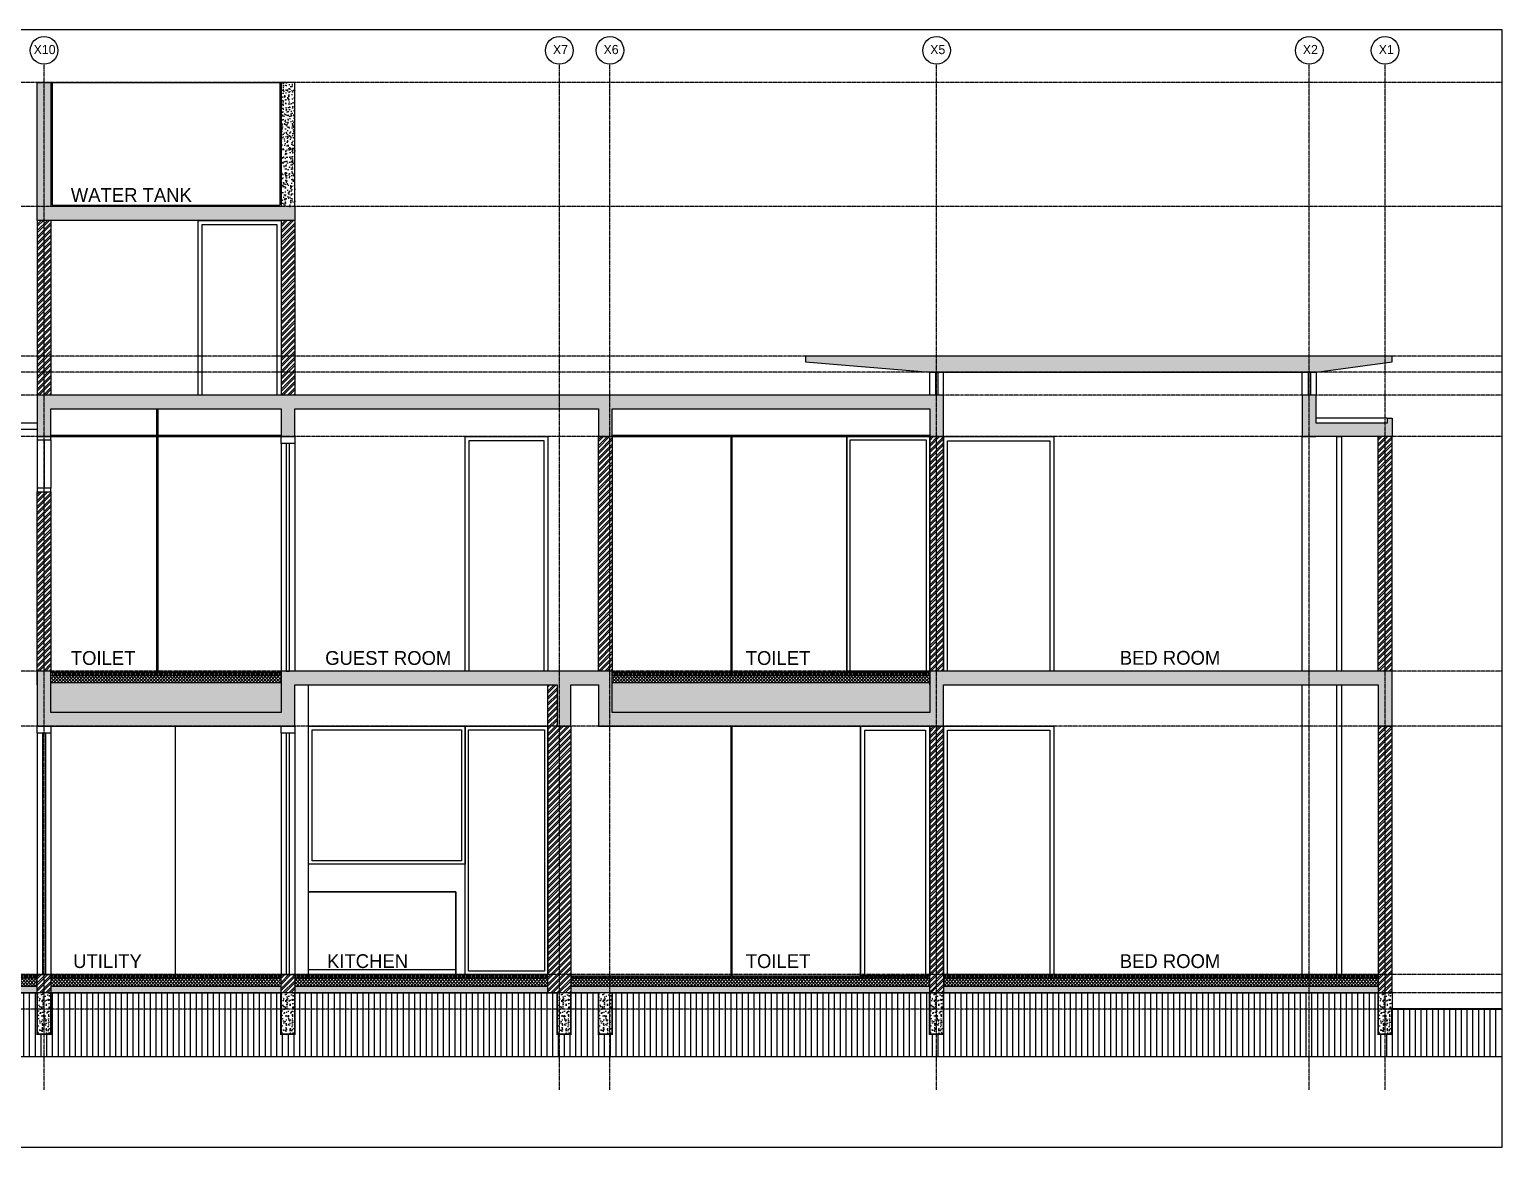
# Model space of a CAD drawing. Header units: inches. Extents: x -8790 to -5834, y -1746 to 1584.
# Drawn here: x -8469 to -7829, y -856 to -369 of the extents above; entities that cross this region are included whole.
import ezdxf

# ---------------------------------------------------------------- set-up
doc = ezdxf.new("R2010")
doc.units = ezdxf.units.IN
doc.header["$MEASUREMENT"] = 0
doc.linetypes.add('CENTERX2', pattern=[4, 2.5, -0.5, 0.5, -0.5])
doc.linetypes.add('HIDDEN2', pattern=[0.1875, 0.125, -0.0625])
for name, color, linetype in [('A-TXT-MISC', 11, 'Continuous'), ('B-MISC', 9, 'Continuous'), ('B-RCC4-FILL', 251, 'Continuous'), ('P-CLINE', 34, 'CENTERX2'), ('P-CLINE-TXT', 3, 'Continuous'), ('P-DIM-EL-SEC', 35, 'Continuous'), ('P-DOORWIN', 5, 'Continuous'), ('P-HATCH', 251, 'Continuous'), ('P-MISC', 252, 'Continuous'), ('P-RCC5-SLAB', 12, 'Continuous'), ('P-SYM-FURN', 33, 'Continuous'), ('P-WALLE-EL2', 3, 'Continuous'), ('P-WALLP-EL1', 142, 'Continuous')]:
    doc.layers.add(name, color=color, linetype=linetype)
doc.layers.add('P-WALLO-EL3', color=7, linetype='Continuous', true_color=0x858585)
doc.styles.get("Standard").update_dxf_attribs({"font": 'GOTHIC.TTF'})
pattern_1 = [(230, (-7131.3966, -173.5566), (-3.586301, 0.3137607), [0.375, -4.125]), (175, (-7131.3966, -173.5566), (0.693757, -3.760961), [0.3, -3.3]), (280.45144, (-7131.6954, -173.5304), (-2.892544, -3.4472), [0.318701, -3.505711]), (226.1842, (-7131.3966, -174.5566), (-5.336207, 0.827596), [0.5625, -6.1875]), (276.63564, (-7131.841, -174.4876), (-4.67331, -4.870593), [0.478052, -5.258569]), (171.18416, (-7131.3966, -174.5566), (-4.67331, -4.870593), [0.45, -4.95]), (201, (-7131.8966, -174.3066), (-2.984535, 2.0130945), [0.375, -4.125]), (146, (-7131.8966, -174.3066), (-1.216577, -3.62575), [0.3, -3.3]), (251.45144, (-7132.1453, -174.1388), (-4.201112, -1.612656), [0.318701, -3.505711]), (217.5, (-7131.3966, -173.5566), (-0.0607993, -1.6644693), [0, -3.26, 0, -3.35, 0, -3.3125]), (187.5, (-7131.3966, -173.5566), (-1.3153477, -1.9720586), [0, -1.91, 0, -3.185, 0, -1.2625]), (147.5, (-7130.2816, -173.5566), (-2.6691122, 0.1127744), [0, -1.25, 0, -3.9, 0, -5.175]), (137.5, (-7129.7816, -173.5566), (-2.915931, -0.500525), [0, -1.625, 0, -2.59, 0, -3.675])]
pattern_2 = [(37.5, (-57.5553, 18.2146), (-0.06299336, 1.92682377), [0, -1.52, 0, -1.7, 0, -1.625]), (7.5, (-57.5553, 18.2146), (1.7697767, 2.8221461), [0, -0.82, 0, -1.37, 0, -0.525]), (327.5, (-58.7853, 18.2146), (3.11414186, 0.00565905), [0, -0.5, 0, -1.8, 0, -2.35]), (317.5, (-58.7853, 18.2146), (3.0061266, 0.8776756), [0, -0.25, 0, -1.18, 0, -1.35])]
pattern_3 = [(270, (-10682.8716, -999.78095), (0.625, -8e-17), [])]
pattern_4 = [(225, (-7131.3966, -392.075), (1.3258252, -1.3258252), []), (225, (-7132.2804, -392.075), (1.3258252, -1.3258252), [])]
pattern_5 = [(225, (-10682.8716, -999.781), (1.3258252, -1.3258252), []), (225, (-10683.7555, -999.781), (1.3258252, -1.3258252), [])]
pattern_6 = [(90, (-7131.3966, -392.075), (-2.5, 0), [])]
pattern_7 = [(225, (-7131.3966, -392.0749), (0.7071068, -0.7071068), []), (315, (-7131.3966, -392.0749), (0.7071068, 0.7071068), [])]
pattern_8 = [(230, (-7131.3966, -392.075), (-3.586301, 0.3137607), [0.375, -4.125]), (175, (-7131.3966, -392.075), (0.693757, -3.760961), [0.3, -3.3]), (280.45144, (-7131.6954, -392.0488), (-2.892544, -3.4472), [0.318701, -3.5057106]), (226.1842, (-7131.3966, -393.075), (-5.336207, 0.827596), [0.5625, -6.1875]), (276.63564, (-7131.841, -393.006), (-4.67331, -4.870593), [0.478052, -5.258569]), (171.18416, (-7131.3966, -393.075), (-4.67331, -4.870593), [0.45, -4.95]), (201, (-7131.8966, -392.825), (-2.984535, 2.0130945), [0.375, -4.125]), (146, (-7131.8966, -392.825), (-1.216577, -3.62575), [0.3, -3.3]), (251.45144, (-7132.1453, -392.6572), (-4.201112, -1.612656), [0.318701, -3.5057106]), (217.5, (-7131.3966, -392.0749), (-0.0607993, -1.6644693), [0, -3.26, 0, -3.35, 0, -3.3125]), (187.5, (-7131.3966, -392.075), (-1.3153477, -1.9720586), [0, -1.91, 0, -3.185, 0, -1.2625]), (147.5, (-7130.2816, -392.075), (-2.6691122, 0.1127744), [0, -1.25, 0, -3.9, 0, -5.175]), (137.5, (-7129.7816, -392.075), (-2.915931, -0.500525), [0, -1.625, 0, -2.59, 0, -3.675])]

msp = doc.modelspace()

# ---------------------------------------------------------------- hatches: boundary and pattern name
at = {"layer": 'B-MISC'}
h = msp.add_hatch(dxfattribs=at)
h.set_pattern_fill('ANSI37', color=256, scale=8, angle=180)
h.set_pattern_definition([(225, (-7413.3966, -392.0749), (0.7071068, -0.7071068), []), (315, (-7413.3966, -392.0749), (0.7071068, 0.7071068), [])])
h.paths.add_polyline_path([(-8359.59, -650.37), (-8459.59, -650.37), (-8459.59, -653.37), (-8459.59, -653.37), (-8359.59, -653.37), (-8359.59, -654.37)])
h = msp.add_hatch(dxfattribs=at)
h.set_pattern_fill('ANSI37', color=256, scale=8, angle=180)
h.set_pattern_definition(pattern_7)
h.paths.add_polyline_path([(-8077.59, -650.37), (-8215.59, -650.37), (-8215.59, -653.37), (-8077.59, -653.37), (-8077.59, -654.37)])
h = msp.add_hatch(dxfattribs=at)
h.set_pattern_fill('ANSI37', color=256, scale=8, angle=180)
h.set_pattern_definition([(225, (-10682.8716, -999.781), (0.70710678, -0.70710678), []), (315, (-10682.8716, -999.781), (0.70710678, 0.70710678), [])])
h.paths.add_polyline_path([(-8071.59, -785.37), (-7882.59, -785.37), (-7882.59, -781.87), (-8071.59, -781.87)])
h.paths.add_polyline_path([(-8233.59, -785.37), (-8077.59, -785.37), (-8077.59, -781.87), (-8233.59, -781.87)])
h.paths.add_polyline_path([(-8699.96, -785.37), (-8635.36, -785.37), (-8635.36, -781.87), (-8699.96, -781.87)])
h.paths.add_polyline_path([(-8459.59, -781.87), (-8459.59, -785.37), (-8459.59, -785.37), (-8459.59, -781.87)])
h.paths.add_polyline_path([(-8519.36, -785.37), (-8519.36, -781.87), (-8635.36, -781.87), (-8635.36, -785.37)])
h.paths.add_polyline_path([(-8359.59, -785.37), (-8359.59, -781.87), (-8459.59, -781.87), (-8459.59, -785.37)])
h.paths.add_polyline_path([(-8353.59, -781.87), (-8353.59, -785.37), (-8243.59, -785.37), (-8243.59, -781.87)])
h = msp.add_hatch(dxfattribs=at)
h.set_pattern_fill('ANSI37', color=256, scale=8, angle=180)
h.set_pattern_definition(pattern_7)
h.paths.add_polyline_path([(-8511.36, -781.87), (-8511.36, -785.37), (-8465.59, -785.37), (-8465.59, -781.87)])
at = {"layer": 'B-RCC4-FILL'}
h = msp.add_hatch(dxfattribs=at)
h.set_pattern_fill('AR-CONC', color=256, scale=0.5, angle=180)
h.set_pattern_definition(pattern_1)
h.paths.add_polyline_path([(-8353.59, -446.37), (-8459.59, -446.37), (-8459.59, -392.37), (-8465.59, -392.37), (-8465.59, -452.37), (-8353.59, -452.37)])
h = msp.add_hatch(dxfattribs=at)
h.set_pattern_fill('AR-CONC', color=256, scale=0.5, angle=180)
h.set_pattern_definition(pattern_1)
h.paths.add_polyline_path([(-8353.59, -392.37), (-8359.59, -392.37), (-8359.59, -446.37), (-8353.59, -446.37)])
h = msp.add_hatch(dxfattribs=at)
h.set_pattern_fill('AR-CONC', color=256, scale=0.5, angle=180)
h.set_pattern_definition([(230, (-7131.447, -387.075), (-3.586301, 0.313761), [0.375, -4.125]), (175, (-7131.447, -387.075), (0.693757, -3.76096), [0.3, -3.3]), (280.45144, (-7131.746, -387.0488), (-2.892544, -3.4472), [0.318701, -3.50571]), (226.1842, (-7131.447, -388.075), (-5.336207, 0.827596), [0.5625, -6.1875]), (276.63564, (-7131.8917, -388.006), (-4.67331, -4.870593), [0.478052, -5.25857]), (171.18416, (-7131.447, -388.075), (-4.67331, -4.870593), [0.45, -4.95]), (201, (-7131.947, -387.825), (-2.984535, 2.0130945), [0.375, -4.125]), (146, (-7131.947, -387.825), (-1.216577, -3.62575), [0.3, -3.3]), (251.45144, (-7132.1957, -387.6572), (-4.201112, -1.612656), [0.318701, -3.50571]), (217.5, (-7131.447, -387.0749), (-0.0607993, -1.6644693), [0, -3.26, 0, -3.35, 0, -3.3125]), (187.5, (-7131.447, -387.075), (-1.3153477, -1.9720586), [0, -1.91, 0, -3.185, 0, -1.2625]), (147.5, (-7130.332, -387.075), (-2.6691122, 0.1127744), [0, -1.25, 0, -3.9, 0, -5.175]), (137.5, (-7129.832, -387.075), (-2.915931, -0.500525), [0, -1.625, 0, -2.59, 0, -3.675])])
h.paths.add_polyline_path([(-7876.59, -538.37), (-7878.59, -538.37), (-7878.59, -540.37), (-7909.59, -540.37), (-7909.59, -546.37), (-7876.59, -546.37)])
h.paths.add_polyline_path([(-7909.59, -528.37), (-7915.59, -528.37), (-7915.59, -546.37), (-7909.59, -546.37)])
h.paths.add_polyline_path([(-7876.59, -513.87), (-7876.59, -511.37), (-7882.64, -511.37), (-8131.59, -511.37), (-8131.59, -513.87), (-8077.59, -518.37), (-7909.59, -518.37)])
h = msp.add_hatch(dxfattribs=at)
h.set_pattern_fill('AR-CONC', color=256, scale=0.5, angle=180)
h.set_pattern_definition(pattern_8)
h.paths.add_polyline_path([(-8459.59, -534.37), (-8359.59, -534.37), (-8359.59, -546.37), (-8353.59, -546.37), (-8353.59, -534.37), (-8221.59, -534.37), (-8221.59, -546.37), (-8215.59, -546.37), (-8215.59, -534.37), (-8077.64, -534.37), (-8077.64, -546.37), (-8071.64, -546.37), (-8071.64, -528.37), (-8465.59, -528.37), (-8465.59, -546.37), (-8459.59, -546.37)])
h = msp.add_hatch(dxfattribs=at)
h.set_pattern_fill('AR-CONC', color=256, scale=0.5, angle=180)
h.set_pattern_definition(pattern_8)
h.paths.add_polyline_path([(-8353.59, -654.37), (-8239.59, -654.37), (-8239.59, -672.37), (-8233.59, -672.37), (-8233.59, -654.37), (-8221.59, -654.37), (-8221.59, -672.37), (-8071.59, -672.37), (-8071.59, -654.37), (-7882.59, -654.37), (-7882.59, -672.37), (-7876.59, -672.37), (-7876.59, -648.37), (-8077.59, -648.37), (-8077.59, -666.37), (-8215.59, -666.37), (-8215.59, -648.37), (-8359.59, -648.37), (-8359.59, -666.37), (-8459.59, -666.37), (-8459.59, -648.37), (-8465.59, -648.37), (-8465.59, -672.37), (-8353.59, -672.37)])
h = msp.add_hatch(dxfattribs=at)
h.set_pattern_fill('AR-CONC', color=256, scale=0.5, angle=180)
h.set_pattern_definition(pattern_8)
h.paths.add_polyline_path([(-8519.36, -788.37), (-8519.36, -785.37), (-8699.96, -785.37), (-8699.96, -788.37)])
h.paths.add_polyline_path([(-8465.59, -788.37), (-8465.59, -785.37), (-8511.36, -785.37), (-8511.36, -788.37)])
h.paths.add_polyline_path([(-8359.59, -788.37), (-8359.59, -785.37), (-8459.59, -785.37), (-8459.59, -788.37)])
h.paths.add_polyline_path([(-8243.59, -788.37), (-8243.59, -785.37), (-8353.59, -785.37), (-8353.59, -788.37)])
h.paths.add_polyline_path([(-8077.59, -788.37), (-8077.59, -785.37), (-8233.59, -785.37), (-8233.59, -788.37)])
h.paths.add_polyline_path([(-8071.59, -785.37), (-8071.59, -788.37), (-7882.59, -788.37), (-7882.59, -785.37)])
h = msp.add_hatch(dxfattribs=at)
h.set_pattern_fill('AR-CONC', color=256, scale=0.5, angle=180)
h.set_pattern_definition([(230, (-6890.034, -392.075), (-3.586301, 0.3137607), [0.375, -4.125]), (175, (-6890.034, -392.075), (0.693757, -3.760961), [0.3, -3.3]), (280.45144, (-6890.333, -392.0488), (-2.892544, -3.4472), [0.318701, -3.5057106]), (226.1842, (-6890.034, -393.075), (-5.336207, 0.827596), [0.5625, -6.1875]), (276.63564, (-6890.479, -393.006), (-4.67331, -4.870593), [0.478052, -5.258569]), (171.18416, (-6890.034, -393.075), (-4.67331, -4.870593), [0.45, -4.95]), (201, (-6890.534, -392.825), (-2.984535, 2.0130945), [0.375, -4.125]), (146, (-6890.534, -392.825), (-1.216577, -3.62575), [0.3, -3.3]), (251.45144, (-6890.7828, -392.6572), (-4.201112, -1.612656), [0.318701, -3.5057106]), (217.5, (-6890.0341, -392.0749), (-0.0607993, -1.6644693), [0, -3.26, 0, -3.35, 0, -3.3125]), (187.5, (-6890.034, -392.075), (-1.3153477, -1.9720586), [0, -1.91, 0, -3.185, 0, -1.2625]), (147.5, (-6888.919, -392.075), (-2.6691122, 0.1127744), [0, -1.25, 0, -3.9, 0, -5.175]), (137.5, (-6888.419, -392.075), (-2.915931, -0.500525), [0, -1.625, 0, -2.59, 0, -3.675])])
h.paths.add_polyline_path([(-8459.59, -806.37), (-8459.59, -788.37), (-8465.59, -788.37), (-8465.59, -806.37)])
h = msp.add_hatch(dxfattribs=at)
h.set_pattern_fill('AR-CONC', color=256, scale=0.5, angle=180)
h.set_pattern_definition([(230, (-6784.034, -392.075), (-3.586301, 0.3137607), [0.375, -4.125]), (175, (-6784.034, -392.075), (0.693757, -3.760961), [0.3, -3.3]), (280.45144, (-6784.333, -392.0488), (-2.892544, -3.4472), [0.318701, -3.5057106]), (226.1842, (-6784.034, -393.075), (-5.336207, 0.827596), [0.5625, -6.1875]), (276.63564, (-6784.479, -393.006), (-4.67331, -4.870593), [0.478052, -5.258569]), (171.18416, (-6784.034, -393.075), (-4.67331, -4.870593), [0.45, -4.95]), (201, (-6784.534, -392.825), (-2.984535, 2.0130945), [0.375, -4.125]), (146, (-6784.534, -392.825), (-1.216577, -3.62575), [0.3, -3.3]), (251.45144, (-6784.7828, -392.6572), (-4.201112, -1.612656), [0.318701, -3.5057106]), (217.5, (-6784.0341, -392.0749), (-0.0607993, -1.6644693), [0, -3.26, 0, -3.35, 0, -3.3125]), (187.5, (-6784.034, -392.075), (-1.3153477, -1.9720586), [0, -1.91, 0, -3.185, 0, -1.2625]), (147.5, (-6782.919, -392.075), (-2.6691122, 0.1127744), [0, -1.25, 0, -3.9, 0, -5.175]), (137.5, (-6782.419, -392.075), (-2.915931, -0.500525), [0, -1.625, 0, -2.59, 0, -3.675])])
h.paths.add_polyline_path([(-8353.59, -806.37), (-8353.59, -788.37), (-8359.59, -788.37), (-8359.59, -806.37)])
h = msp.add_hatch(dxfattribs=at)
h.set_pattern_fill('AR-CONC', color=256, scale=0.5, angle=180)
h.set_pattern_definition([(230, (-6664.0337, -392.075), (-3.586301, 0.3137607), [0.375, -4.125]), (175, (-6664.0337, -392.075), (0.693757, -3.760961), [0.3, -3.3]), (280.45144, (-6664.3326, -392.0488), (-2.892544, -3.4472), [0.318701, -3.5057106]), (226.1842, (-6664.0337, -393.075), (-5.336207, 0.827596), [0.5625, -6.1875]), (276.63564, (-6664.4784, -393.006), (-4.67331, -4.870593), [0.478052, -5.258569]), (171.18416, (-6664.034, -393.075), (-4.67331, -4.870593), [0.45, -4.95]), (201, (-6664.5337, -392.825), (-2.984535, 2.0130945), [0.375, -4.125]), (146, (-6664.5337, -392.825), (-1.216577, -3.62575), [0.3, -3.3]), (251.45144, (-6664.7825, -392.6572), (-4.201112, -1.612656), [0.318701, -3.5057106]), (217.5, (-6664.0337, -392.0749), (-0.0607993, -1.6644693), [0, -3.26, 0, -3.35, 0, -3.3125]), (187.5, (-6664.0337, -392.075), (-1.3153477, -1.9720586), [0, -1.91, 0, -3.185, 0, -1.2625]), (147.5, (-6662.9187, -392.075), (-2.6691122, 0.1127744), [0, -1.25, 0, -3.9, 0, -5.175]), (137.5, (-6662.4187, -392.075), (-2.915931, -0.500525), [0, -1.625, 0, -2.59, 0, -3.675])])
h.paths.add_polyline_path([(-8233.59, -806.37), (-8233.59, -788.37), (-8239.59, -788.37), (-8239.59, -806.37)])
h = msp.add_hatch(dxfattribs=at)
h.set_pattern_fill('AR-CONC', color=256, scale=0.5, angle=180)
h.set_pattern_definition([(230, (-6646.0475, -392.075), (-3.586301, 0.3137607), [0.375, -4.125]), (175, (-6646.0475, -392.075), (0.693757, -3.760961), [0.3, -3.3]), (280.45144, (-6646.3464, -392.0488), (-2.892544, -3.4472), [0.318701, -3.5057106]), (226.1842, (-6646.0475, -393.075), (-5.336207, 0.827596), [0.5625, -6.1875]), (276.63564, (-6646.492, -393.006), (-4.67331, -4.870593), [0.478052, -5.258569]), (171.18416, (-6646.0475, -393.075), (-4.67331, -4.870593), [0.45, -4.95]), (201, (-6646.5475, -392.825), (-2.984535, 2.0130945), [0.375, -4.125]), (146, (-6646.5475, -392.825), (-1.216577, -3.62575), [0.3, -3.3]), (251.45144, (-6646.7962, -392.6572), (-4.201112, -1.612656), [0.318701, -3.5057106]), (217.5, (-6646.0475, -392.0749), (-0.0607993, -1.6644693), [0, -3.26, 0, -3.35, 0, -3.3125]), (187.5, (-6646.0475, -392.075), (-1.3153477, -1.9720586), [0, -1.91, 0, -3.185, 0, -1.2625]), (147.5, (-6644.9325, -392.075), (-2.6691122, 0.1127744), [0, -1.25, 0, -3.9, 0, -5.175]), (137.5, (-6644.4325, -392.075), (-2.915931, -0.500525), [0, -1.625, 0, -2.59, 0, -3.675])])
h.paths.add_polyline_path([(-8215.61, -806.37), (-8215.61, -788.37), (-8221.61, -788.37), (-8221.61, -806.37)])
h = msp.add_hatch(dxfattribs=at)
h.set_pattern_fill('AR-CONC', color=256, scale=0.5, angle=180)
h.set_pattern_definition([(230, (-6502.0337, -392.075), (-3.586301, 0.3137607), [0.375, -4.125]), (175, (-6502.0337, -392.075), (0.693757, -3.760961), [0.3, -3.3]), (280.45144, (-6502.3326, -392.0488), (-2.892544, -3.4472), [0.318701, -3.5057106]), (226.1842, (-6502.0337, -393.075), (-5.336207, 0.827596), [0.5625, -6.1875]), (276.63564, (-6502.4784, -393.006), (-4.67331, -4.870593), [0.478052, -5.258569]), (171.18416, (-6502.034, -393.075), (-4.67331, -4.870593), [0.45, -4.95]), (201, (-6502.5337, -392.825), (-2.984535, 2.0130945), [0.375, -4.125]), (146, (-6502.5337, -392.825), (-1.216577, -3.62575), [0.3, -3.3]), (251.45144, (-6502.7825, -392.6572), (-4.201112, -1.612656), [0.318701, -3.5057106]), (217.5, (-6502.0337, -392.0749), (-0.0607993, -1.6644693), [0, -3.26, 0, -3.35, 0, -3.3125]), (187.5, (-6502.0337, -392.075), (-1.3153477, -1.9720586), [0, -1.91, 0, -3.185, 0, -1.2625]), (147.5, (-6500.9187, -392.075), (-2.6691122, 0.1127744), [0, -1.25, 0, -3.9, 0, -5.175]), (137.5, (-6500.4187, -392.075), (-2.915931, -0.500525), [0, -1.625, 0, -2.59, 0, -3.675])])
h.paths.add_polyline_path([(-8071.59, -806.37), (-8071.59, -788.37), (-8077.59, -788.37), (-8077.59, -806.37)])
h = msp.add_hatch(dxfattribs=at)
h.set_pattern_fill('AR-CONC', color=256, scale=0.5, angle=180)
h.set_pattern_definition([(230, (-6307.0337, -392.075), (-3.586301, 0.3137607), [0.375, -4.125]), (175, (-6307.0337, -392.075), (0.693757, -3.760961), [0.3, -3.3]), (280.45144, (-6307.3326, -392.0488), (-2.892544, -3.4472), [0.318701, -3.5057106]), (226.1842, (-6307.0337, -393.075), (-5.336207, 0.827596), [0.5625, -6.1875]), (276.63564, (-6307.4784, -393.006), (-4.67331, -4.870593), [0.478052, -5.258569]), (171.18416, (-6307.034, -393.075), (-4.67331, -4.870593), [0.45, -4.95]), (201, (-6307.5337, -392.825), (-2.984535, 2.0130945), [0.375, -4.125]), (146, (-6307.5337, -392.825), (-1.216577, -3.62575), [0.3, -3.3]), (251.45144, (-6307.7825, -392.6572), (-4.201112, -1.612656), [0.318701, -3.5057106]), (217.5, (-6307.0337, -392.0749), (-0.0607993, -1.6644693), [0, -3.26, 0, -3.35, 0, -3.3125]), (187.5, (-6307.0337, -392.075), (-1.3153477, -1.9720586), [0, -1.91, 0, -3.185, 0, -1.2625]), (147.5, (-6305.9187, -392.075), (-2.6691122, 0.1127744), [0, -1.25, 0, -3.9, 0, -5.175]), (137.5, (-6305.4187, -392.075), (-2.915931, -0.500525), [0, -1.625, 0, -2.59, 0, -3.675])])
h.paths.add_polyline_path([(-7876.59, -806.37), (-7876.59, -788.37), (-7882.59, -788.37), (-7882.59, -806.37)])
at = {"layer": 'P-HATCH'}
h = msp.add_hatch(dxfattribs=at)
h.set_pattern_fill('ANSI32', color=256, scale=5, angle=180)
h.set_pattern_definition([(225, (-7131.3966, -173.5566), (1.3258252, -1.3258252), []), (225, (-7132.2804, -173.5566), (1.3258252, -1.3258252), [])])
h.paths.add_polyline_path([(-8459.59, -452.37), (-8465.59, -452.37), (-8465.59, -512.37), (-8459.59, -512.37)])
h.paths.add_polyline_path([(-8459.59, -520.37), (-8465.59, -520.37), (-8465.59, -528.37), (-8459.59, -528.37)])
h.paths.add_polyline_path([(-8459.59, -512.37), (-8465.59, -512.37), (-8465.59, -520.37), (-8459.59, -520.37)])
h.paths.add_polyline_path([(-8353.59, -520.37), (-8359.59, -520.37), (-8359.59, -528.37), (-8353.59, -528.37)])
h.paths.add_polyline_path([(-8353.59, -512.37), (-8359.59, -512.37), (-8359.59, -520.37), (-8353.59, -520.37)])
h.paths.add_polyline_path([(-8353.59, -452.37), (-8359.59, -452.37), (-8359.59, -512.37), (-8353.59, -512.37)])
h = msp.add_hatch(dxfattribs=at)
h.set_pattern_fill('ANSI32', color=256, scale=5, angle=180)
h.set_pattern_definition([(225, (-10826.8374, -862.781), (1.3258252, -1.3258252), []), (225, (-10827.7213, -862.781), (1.3258252, -1.3258252), [])])
h.paths.add_polyline_path([(-8221.59, -648.37), (-8215.59, -648.37), (-8215.59, -546.37), (-8221.59, -546.37)])
h = msp.add_hatch(dxfattribs=at)
h.set_pattern_fill('ANSI32', color=256, scale=5, angle=180)
h.set_pattern_definition([(225, (-20200.7807, 2114.3598), (1.32582521, -1.32582521), []), (225, (-20201.6646, 2114.3598), (1.32582521, -1.32582521), [])])
h.paths.add_polyline_path([(-8077.59, -546.37), (-8071.59, -546.37), (-8071.59, -648.37), (-8077.59, -648.37)])
h = msp.add_hatch(dxfattribs=at)
h.set_pattern_fill('ANSI32', color=256, scale=5, angle=180)
h.set_pattern_definition([(225, (-20005.7807, 2114.4562), (1.32582521, -1.32582521), []), (225, (-20006.6646, 2114.4562), (1.32582521, -1.32582521), [])])
h.paths.add_polyline_path([(-7882.59, -546.37), (-7876.59, -546.37), (-7876.59, -648.37), (-7882.59, -648.37)])
h = msp.add_hatch(dxfattribs=at)
h.set_pattern_fill('ANSI32', color=256, scale=5, angle=180)
h.set_pattern_definition([(225, (-11070.8716, -862.781), (1.3258252, -1.3258252), []), (225, (-11071.7554, -862.781), (1.3258252, -1.3258252), [])])
h.paths.add_polyline_path([(-8465.59, -648.37), (-8459.59, -648.37), (-8459.59, -570.37), (-8465.59, -570.37)])
at = {"layer": 'P-HATCH', "true_color": 0xb3b3b3}
h = msp.add_hatch(dxfattribs=at)
h.set_pattern_fill('ANSI31', color=253, scale=5, angle=225)
h.set_pattern_definition([(270, (-7131.39655, -392.07493), (0.625, -6e-17), [])])
h.paths.add_polyline_path([(-8077.59, -648.87), (-8215.61, -648.87), (-8215.61, -650.37), (-8077.59, -650.37)])
at = {"layer": 'P-HATCH'}
h = msp.add_hatch(dxfattribs=at)
h.set_pattern_fill('AR-SAND', color=256)
h.set_pattern_definition(pattern_2)
h.paths.add_polyline_path([(-8459.59, -653.37), (-8459.59, -666.37), (-8359.59, -666.37), (-8359.59, -653.37)])
h = msp.add_hatch(dxfattribs=at)
h.set_pattern_fill('ANSI32', color=256, scale=5, angle=180)
h.set_pattern_definition(pattern_5)
h.paths.add_polyline_path([(-8233.59, -788.37), (-8243.59, -788.37), (-8243.59, -654.37), (-8239.59, -654.37), (-8239.59, -672.37), (-8233.59, -672.37)])
h = msp.add_hatch(dxfattribs=at)
h.set_pattern_fill('AR-SAND', color=256)
h.set_pattern_definition(pattern_2)
h.paths.add_polyline_path([(-8077.59, -666.37), (-8077.59, -653.37), (-8215.59, -653.37), (-8215.59, -666.37)])
h = msp.add_hatch(dxfattribs=at)
h.set_pattern_fill('ANSI32', color=256, scale=5, angle=180)
h.set_pattern_definition(pattern_5)
h.paths.add_polyline_path([(-8077.59, -788.37), (-8071.59, -788.37), (-8071.59, -672.37), (-8077.59, -672.37)])
h = msp.add_hatch(dxfattribs=at)
h.set_pattern_fill('ANSI32', color=256, scale=5, angle=180)
h.set_pattern_definition(pattern_4)
h.paths.add_polyline_path([(-7882.59, -788.37), (-7876.59, -788.37), (-7876.59, -672.37), (-7882.59, -672.37)])
at = {"layer": 'P-HATCH', "true_color": 0xb3b3b3}
h = msp.add_hatch(dxfattribs=at)
h.set_pattern_fill('ANSI31', color=253, scale=5, angle=225)
h.set_pattern_definition(pattern_3)
h.paths.add_polyline_path([(-8511.36, -780.37), (-8511.36, -781.87), (-8465.59, -781.87), (-8465.59, -780.37)])
at = {"layer": 'P-HATCH'}
h = msp.add_hatch(dxfattribs=at)
h.set_pattern_fill('ANSI32', color=256, scale=5, angle=180)
h.set_pattern_definition(pattern_4)
h.paths.add_polyline_path([(-8465.59, -780.37), (-8459.59, -780.37), (-8459.59, -788.37), (-8465.59, -788.37)])
at = {"layer": 'P-HATCH', "true_color": 0xb3b3b3}
h = msp.add_hatch(dxfattribs=at)
h.set_pattern_fill('ANSI31', color=253, scale=5, angle=225)
h.set_pattern_definition([(270, (-10848.8716, -999.78095), (0.625, -8e-17), [])])
h.paths.add_polyline_path([(-8359.59, -781.87), (-8359.59, -780.37), (-8459.59, -780.37), (-8459.59, -781.87)])
h.paths.add_polyline_path([(-8353.59, -780.37), (-8353.59, -781.87), (-8243.59, -781.87), (-8243.59, -780.37)])
at = {"layer": 'P-HATCH'}
h = msp.add_hatch(dxfattribs=at)
h.set_pattern_fill('ANSI32', color=256, scale=5, angle=180)
h.set_pattern_definition([(225, (-6972.6304, -392.075), (1.3258252, -1.3258252), []), (225, (-6973.5143, -392.075), (1.3258252, -1.3258252), [])])
h.paths.add_polyline_path([(-8353.59, -788.37), (-8353.59, -780.37), (-8359.59, -780.37), (-8359.59, -788.37)])
at = {"layer": 'P-HATCH', "true_color": 0xb3b3b3}
h = msp.add_hatch(dxfattribs=at)
h.set_pattern_fill('ANSI31', color=253, scale=5, angle=225)
h.set_pattern_definition([(270, (-10682.8716, -1000.28095), (0.625, -8e-17), [])])
h.paths.add_polyline_path([(-8233.59, -781.87), (-8077.59, -781.87), (-8077.59, -780.87), (-8233.59, -780.87)])
h = msp.add_hatch(dxfattribs=at)
h.set_pattern_fill('ANSI31', color=253, scale=5, angle=225)
h.set_pattern_definition(pattern_3)
h.paths.add_polyline_path([(-8071.59, -781.87), (-7882.59, -781.87), (-7882.59, -780.37), (-8071.59, -780.37)])
at = {"layer": 'P-MISC', "true_color": 0xb3b3b3}
h = msp.add_hatch(dxfattribs=at)
h.set_pattern_fill('ANSI31', color=253, scale=20, angle=45)
h.set_pattern_definition(pattern_6)
h.paths.add_polyline_path([(-8699.96, -788.41), (-8699.96, -795.37), (-8519.36, -795.37), (-8519.36, -788.4)])
h.paths.add_polyline_path([(-8511.36, -788.4), (-8511.36, -795.37), (-8465.59, -795.37), (-8465.59, -788.37)])
h.paths.add_polyline_path([(-8459.59, -788.37), (-8459.59, -795.37), (-8359.59, -795.37), (-8359.59, -788.4)])
h.paths.add_polyline_path([(-8353.59, -788.4), (-8353.59, -795.37), (-8239.59, -795.37), (-8239.59, -788.39)])
h.paths.add_polyline_path([(-8233.59, -795.37), (-8221.61, -795.37), (-8221.61, -788.39), (-8233.59, -788.39)])
h.paths.add_polyline_path([(-8215.61, -788.39), (-8215.61, -795.37), (-8077.59, -795.37), (-8077.59, -788.38)])
h.paths.add_polyline_path([(-8071.59, -788.38), (-8071.59, -795.37), (-7882.59, -795.37), (-7882.59, -788.37)])
h = msp.add_hatch(dxfattribs=at)
h.set_pattern_fill('ANSI31', color=253, scale=20, angle=45)
h.set_pattern_definition(pattern_6)
h.paths.add_polyline_path([(-8719.41, -816.04), (-7828.91, -816.04), (-7828.91, -795.37), (-7876.59, -795.37), (-7876.59, -806.37), (-7882.59, -806.37), (-7882.59, -795.37), (-8071.59, -795.37), (-8071.59, -806.37), (-8077.59, -806.37), (-8077.59, -795.37), (-8215.61, -795.37), (-8215.61, -806.37), (-8221.61, -806.37), (-8221.61, -795.37), (-8233.59, -795.37), (-8233.59, -806.37), (-8239.59, -806.37), (-8239.59, -795.37), (-8353.59, -795.37), (-8353.59, -806.37), (-8359.59, -806.37), (-8359.59, -795.37), (-8459.59, -795.37), (-8459.59, -806.37), (-8465.59, -806.37), (-8465.59, -795.37), (-8511.36, -795.37), (-8511.36, -806.37), (-8519.36, -806.37), (-8519.36, -795.37), (-8699.96, -795.37), (-8699.96, -806.37), (-8707.96, -806.37), (-8707.96, -795.4), (-8719.39, -795.4)])

# ---------------------------------------------------------------- linework, layer by layer
at = {"layer": 'A-TXT-MISC'}
msp.add_lwpolyline([(-8789.69, -369.3), (-7828.91, -369.3), (-7828.91, -855.63), (-8789.69, -855.63)], close=True, dxfattribs=at)
at = {"layer": 'B-MISC', "color": 84, "true_color": 0x269900, "const_width": 0.75}
msp.add_lwpolyline([(-7828.91, -795.37), (-7876.59, -795.37), (-7876.59, -806.37), (-7882.59, -806.37), (-7882.59, -788.37), (-8071.59, -788.37), (-8071.59, -806.37), (-8077.59, -806.37), (-8077.59, -788.37), (-8215.61, -788.39), (-8215.61, -806.37), (-8221.61, -806.37), (-8221.61, -788.37), (-8233.59, -788.37), (-8233.59, -806.37), (-8239.59, -806.37), (-8239.59, -788.39), (-8353.59, -788.37), (-8353.59, -806.37), (-8359.59, -806.37), (-8359.59, -788.37), (-8459.59, -788.37), (-8459.59, -806.37), (-8465.59, -806.37), (-8465.59, -788.37), (-8511.36, -788.4)], dxfattribs=at)
at = {"layer": 'P-CLINE', "ltscale": 0.1}
for p, q in [((-8462.59, -830.58), (-8462.59, -384.4)), ((-8238.59, -830.58), (-8238.59, -384.4)), ((-8216.59, -830.58), (-8216.59, -384.4)), ((-8074.59, -830.58), (-8074.59, -384.4)), ((-7912.59, -830.58), (-7912.59, -384.4)), ((-7879.59, -830.58), (-7879.59, -384.4))]:
    msp.add_line(p, q, dxfattribs=at)
at = {"layer": 'P-CLINE-TXT'}
for centre in [(-8462.59, -378.4), (-8238.59, -378.4), (-8216.59, -378.4), (-8074.59, -378.4), (-7912.59, -378.4), (-7879.59, -378.4)]:
    msp.add_circle(centre, 6, dxfattribs=at)
at = {"layer": 'P-DIM-EL-SEC', "color": 3}
for p, q in [((-8359.59, -549.37), (-8359.59, -648.37)), ((-8353.59, -549.37), (-8353.59, -648.37)), ((-8465.59, -675.37), (-8465.59, -780.37)), ((-8459.59, -675.37), (-8459.59, -780.37)), ((-8359.59, -675.37), (-8359.59, -780.37)), ((-8353.59, -675.37), (-8353.59, -780.37))]:
    msp.add_line(p, q, dxfattribs=at)
at = {"layer": 'P-DOORWIN'}
for p, q in [((-8075.09, -518.37), (-8075.09, -528.37)), ((-8074.09, -518.37), (-8074.09, -528.37)), ((-7913.09, -518.37), (-7913.09, -528.37)), ((-7912.09, -518.37), (-7912.09, -528.37)), ((-8465.59, -547.87), (-8465.59, -569.6)), ((-8462.59, -547.87), (-8462.59, -568.85)), ((-8459.59, -547.87), (-8459.59, -568.85)), ((-8359.59, -672.37), (-8353.59, -672.37)), ((-8359.59, -675.37), (-8359.59, -672.37)), ((-8353.59, -672.37), (-8353.59, -675.37)), ((-8353.59, -675.37), (-8359.59, -675.37)), ((-8355.84, -675.37), (-8357.34, -675.37)), ((-8357.34, -675.37), (-8357.34, -780.37)), ((-8355.84, -780.37), (-8355.84, -675.37)), ((-8357.34, -780.37), (-8355.84, -780.37))]:
    msp.add_line(p, q, dxfattribs=at)
for points in [[(-8395.59, -452.37), (-8359.59, -452.37), (-8359.59, -528.37), (-8395.59, -528.37)], [(-8393.84, -454.12), (-8361.34, -454.12), (-8361.34, -528.37), (-8393.84, -528.37)], [(-8413.09, -648.87), (-8413.59, -648.87), (-8413.59, -534.37), (-8413.09, -534.37)], [(-8511.36, -540.37), (-8465.59, -540.37), (-8465.59, -543.37), (-8511.36, -543.37)], [(-8465.59, -547.87), (-8459.59, -547.87), (-8459.59, -546.37), (-8465.59, -546.37)], [(-8359.59, -546.37), (-8353.59, -546.37), (-8353.59, -549.37), (-8359.59, -549.37)], [(-8355.84, -549.37), (-8357.34, -549.37), (-8357.34, -648.37), (-8355.84, -648.37)], [(-8279.59, -546.37), (-8243.59, -546.37), (-8243.59, -648.37), (-8279.59, -648.37)], [(-8277.84, -548.12), (-8245.34, -548.12), (-8245.34, -648.37), (-8277.84, -648.37)], [(-8163.59, -648.87), (-8163.84, -648.87), (-8163.84, -546.37), (-8163.59, -546.37)], [(-8113.59, -546.37), (-8077.59, -546.37), (-8077.59, -648.37), (-8113.59, -648.37)], [(-8071.59, -546.37), (-8023.59, -546.37), (-8023.59, -648.37), (-8071.59, -648.37)], [(-8069.84, -548.2), (-8025.34, -548.2), (-8025.34, -648.37), (-8069.84, -648.37)], [(-8465.59, -570.35), (-8459.59, -570.35), (-8459.59, -568.85), (-8465.59, -568.85)], [(-8465.59, -672.37), (-8459.59, -672.37), (-8459.59, -675.37), (-8465.59, -675.37)], [(-8347.59, -672.37), (-8279.59, -672.37), (-8279.59, -732.37), (-8347.59, -732.37)], [(-8279.59, -672.37), (-8243.59, -672.37), (-8243.59, -780.37), (-8279.59, -780.37)], [(-8163.59, -780.87), (-8163.84, -780.87), (-8163.84, -672.37), (-8163.59, -672.37)], [(-8107.59, -672.37), (-8077.59, -672.37), (-8077.59, -780.87), (-8107.59, -780.87)], [(-8071.59, -672.37), (-8023.59, -672.37), (-8023.59, -780.37), (-8071.59, -780.37)], [(-8461.84, -675.37), (-8463.34, -675.37), (-8463.34, -780.37), (-8461.84, -780.37)], [(-8346.09, -673.87), (-8281.09, -673.87), (-8281.09, -730.87), (-8346.09, -730.87)], [(-8278.09, -673.87), (-8245.09, -673.87), (-8245.09, -778.87), (-8278.09, -778.87)], [(-8105.84, -674.12), (-8079.34, -674.12), (-8079.34, -780.87), (-8105.84, -780.87)], [(-8069.84, -674.12), (-8025.34, -674.12), (-8025.34, -780.37), (-8069.84, -780.37)]]:
    msp.add_lwpolyline(points, close=True, dxfattribs=at)
msp.add_lwpolyline([(-8112.09, -648.37), (-8112.09, -547.87), (-8079.09, -547.87), (-8079.09, -648.37)], dxfattribs=at)
at = {"layer": 'P-HATCH', "color": 253, "linetype": 'Continuous', "true_color": 0xb3b3b3}
for p, q in [((-8459.02, -648.87), (-8459.02, -650.37)), ((-8458.4, -648.87), (-8458.4, -650.37)), ((-8457.77, -648.87), (-8457.77, -650.37)), ((-8457.15, -648.87), (-8457.15, -650.37)), ((-8456.52, -648.87), (-8456.52, -650.37)), ((-8455.9, -648.87), (-8455.9, -650.37)), ((-8455.27, -648.87), (-8455.27, -650.37)), ((-8454.65, -648.87), (-8454.65, -650.37)), ((-8454.02, -648.87), (-8454.02, -650.37)), ((-8453.4, -648.87), (-8453.4, -650.37)), ((-8452.77, -648.87), (-8452.77, -650.37)), ((-8452.15, -648.87), (-8452.15, -650.37)), ((-8451.52, -648.87), (-8451.52, -650.37)), ((-8450.9, -648.87), (-8450.9, -650.37)), ((-8450.27, -648.87), (-8450.27, -650.37)), ((-8449.65, -648.87), (-8449.65, -650.37)), ((-8449.02, -648.87), (-8449.02, -650.37)), ((-8448.4, -648.87), (-8448.4, -650.37)), ((-8447.77, -648.87), (-8447.77, -650.37)), ((-8447.15, -648.87), (-8447.15, -650.37)), ((-8446.52, -648.87), (-8446.52, -650.37)), ((-8445.9, -648.87), (-8445.9, -650.37)), ((-8445.27, -648.87), (-8445.27, -650.37)), ((-8444.65, -648.87), (-8444.65, -650.37)), ((-8444.02, -648.87), (-8444.02, -650.37)), ((-8443.4, -648.87), (-8443.4, -650.37)), ((-8442.77, -648.87), (-8442.77, -650.37)), ((-8442.15, -648.87), (-8442.15, -650.37)), ((-8441.52, -648.87), (-8441.52, -650.37)), ((-8440.9, -648.87), (-8440.9, -650.37)), ((-8440.27, -648.87), (-8440.27, -650.37)), ((-8439.65, -648.87), (-8439.65, -650.37)), ((-8439.02, -648.87), (-8439.02, -650.37)), ((-8438.4, -648.87), (-8438.4, -650.37)), ((-8437.77, -648.87), (-8437.77, -650.37)), ((-8437.15, -648.87), (-8437.15, -650.37)), ((-8436.52, -648.87), (-8436.52, -650.37)), ((-8435.9, -648.87), (-8435.9, -650.37)), ((-8435.27, -648.87), (-8435.27, -650.37)), ((-8434.65, -648.87), (-8434.65, -650.37)), ((-8434.02, -648.87), (-8434.02, -650.37)), ((-8433.4, -648.87), (-8433.4, -650.37)), ((-8432.77, -648.87), (-8432.77, -650.37)), ((-8432.15, -648.87), (-8432.15, -650.37)), ((-8431.52, -648.87), (-8431.52, -650.37)), ((-8430.9, -648.87), (-8430.9, -650.37)), ((-8430.27, -648.87), (-8430.27, -650.37)), ((-8429.65, -648.87), (-8429.65, -650.37)), ((-8429.02, -648.87), (-8429.02, -650.37)), ((-8428.4, -648.87), (-8428.4, -650.37)), ((-8427.77, -648.87), (-8427.77, -650.37)), ((-8427.15, -648.87), (-8427.15, -650.37)), ((-8426.52, -648.87), (-8426.52, -650.37)), ((-8425.9, -648.87), (-8425.9, -650.37)), ((-8425.27, -648.87), (-8425.27, -650.37)), ((-8424.65, -648.87), (-8424.65, -650.37)), ((-8424.02, -648.87), (-8424.02, -650.37)), ((-8423.4, -648.87), (-8423.4, -650.37)), ((-8422.77, -648.87), (-8422.77, -650.37)), ((-8422.15, -648.87), (-8422.15, -650.37)), ((-8421.52, -648.87), (-8421.52, -650.37)), ((-8420.9, -648.87), (-8420.9, -650.37)), ((-8420.27, -648.87), (-8420.27, -650.37)), ((-8419.65, -648.87), (-8419.65, -650.37)), ((-8419.02, -648.87), (-8419.02, -650.37)), ((-8418.4, -648.87), (-8418.4, -650.37)), ((-8417.77, -648.87), (-8417.77, -650.37)), ((-8417.15, -648.87), (-8417.15, -650.37)), ((-8416.52, -648.87), (-8416.52, -650.37)), ((-8415.9, -648.87), (-8415.9, -650.37)), ((-8415.27, -648.87), (-8415.27, -650.37)), ((-8414.65, -648.87), (-8414.65, -650.37)), ((-8414.02, -648.87), (-8414.02, -650.37)), ((-8413.4, -648.87), (-8413.4, -650.37)), ((-8412.77, -648.87), (-8412.77, -650.37)), ((-8412.15, -648.87), (-8412.15, -650.37)), ((-8411.52, -648.87), (-8411.52, -650.37)), ((-8410.9, -648.87), (-8410.9, -650.37)), ((-8410.27, -648.87), (-8410.27, -650.37)), ((-8409.65, -648.87), (-8409.65, -650.37)), ((-8409.02, -648.87), (-8409.02, -650.37)), ((-8408.4, -648.87), (-8408.4, -650.37)), ((-8407.77, -648.87), (-8407.77, -650.37)), ((-8407.15, -648.87), (-8407.15, -650.37)), ((-8406.52, -648.87), (-8406.52, -650.37)), ((-8405.9, -648.87), (-8405.9, -650.37)), ((-8405.27, -648.87), (-8405.27, -650.37)), ((-8404.65, -648.87), (-8404.65, -650.37)), ((-8404.02, -648.87), (-8404.02, -650.37)), ((-8403.4, -648.87), (-8403.4, -650.37)), ((-8402.77, -648.87), (-8402.77, -650.37)), ((-8402.15, -648.87), (-8402.15, -650.37)), ((-8401.52, -648.87), (-8401.52, -650.37)), ((-8400.9, -648.87), (-8400.9, -650.37)), ((-8400.27, -648.87), (-8400.27, -650.37)), ((-8399.65, -648.87), (-8399.65, -650.37)), ((-8399.02, -648.87), (-8399.02, -650.37)), ((-8398.4, -648.87), (-8398.4, -650.37)), ((-8397.77, -648.87), (-8397.77, -650.37)), ((-8397.15, -648.87), (-8397.15, -650.37)), ((-8396.52, -648.87), (-8396.52, -650.37)), ((-8395.9, -648.87), (-8395.9, -650.37)), ((-8395.27, -648.87), (-8395.27, -650.37)), ((-8394.65, -648.87), (-8394.65, -650.37)), ((-8394.02, -648.87), (-8394.02, -650.37)), ((-8393.4, -648.87), (-8393.4, -650.37)), ((-8392.77, -648.87), (-8392.77, -650.37)), ((-8392.15, -648.87), (-8392.15, -650.37)), ((-8391.52, -648.87), (-8391.52, -650.37)), ((-8390.9, -648.87), (-8390.9, -650.37)), ((-8390.27, -648.87), (-8390.27, -650.37)), ((-8389.65, -648.87), (-8389.65, -650.37)), ((-8389.02, -648.87), (-8389.02, -650.37)), ((-8388.4, -648.87), (-8388.4, -650.37)), ((-8387.77, -648.87), (-8387.77, -650.37)), ((-8387.15, -648.87), (-8387.15, -650.37)), ((-8386.52, -648.87), (-8386.52, -650.37)), ((-8385.9, -648.87), (-8385.9, -650.37)), ((-8385.27, -648.87), (-8385.27, -650.37)), ((-8384.65, -648.87), (-8384.65, -650.37)), ((-8384.02, -648.87), (-8384.02, -650.37)), ((-8383.4, -648.87), (-8383.4, -650.37)), ((-8382.77, -648.87), (-8382.77, -650.37)), ((-8382.15, -648.87), (-8382.15, -650.37)), ((-8381.52, -648.87), (-8381.52, -650.37)), ((-8380.9, -648.87), (-8380.9, -650.37)), ((-8380.27, -648.87), (-8380.27, -650.37)), ((-8379.65, -648.87), (-8379.65, -650.37)), ((-8379.02, -648.87), (-8379.02, -650.37)), ((-8378.4, -648.87), (-8378.4, -650.37)), ((-8377.77, -648.87), (-8377.77, -650.37)), ((-8377.15, -648.87), (-8377.15, -650.37)), ((-8376.52, -648.87), (-8376.52, -650.37)), ((-8375.9, -648.87), (-8375.9, -650.37)), ((-8375.27, -648.87), (-8375.27, -650.37)), ((-8374.65, -648.87), (-8374.65, -650.37)), ((-8374.02, -648.87), (-8374.02, -650.37)), ((-8373.4, -648.87), (-8373.4, -650.37)), ((-8372.77, -648.87), (-8372.77, -650.37)), ((-8372.15, -648.87), (-8372.15, -650.37)), ((-8371.52, -648.87), (-8371.52, -650.37)), ((-8370.9, -648.87), (-8370.9, -650.37)), ((-8370.27, -648.87), (-8370.27, -650.37)), ((-8369.65, -648.87), (-8369.65, -650.37)), ((-8369.02, -648.87), (-8369.02, -650.37)), ((-8368.4, -648.87), (-8368.4, -650.37)), ((-8367.77, -648.87), (-8367.77, -650.37)), ((-8367.15, -648.87), (-8367.15, -650.37)), ((-8366.52, -648.87), (-8366.52, -650.37)), ((-8365.9, -648.87), (-8365.9, -650.37)), ((-8365.27, -648.87), (-8365.27, -650.37)), ((-8364.65, -648.87), (-8364.65, -650.37)), ((-8364.02, -648.87), (-8364.02, -650.37)), ((-8363.4, -648.87), (-8363.4, -650.37)), ((-8362.77, -648.87), (-8362.77, -650.37)), ((-8362.15, -648.87), (-8362.15, -650.37)), ((-8361.52, -648.87), (-8361.52, -650.37)), ((-8360.9, -648.87), (-8360.9, -650.37)), ((-8360.27, -648.87), (-8360.27, -650.37)), ((-8359.65, -648.87), (-8359.65, -650.37))]:
    msp.add_line(p, q, dxfattribs=at)
at = {"layer": 'P-HATCH', "color": 2}
msp.add_line((-8233.59, -785.37), (-8077.59, -785.37), dxfattribs=at)
at = {"layer": 'P-HATCH'}
msp.add_line((-8789.69, -816.03), (-7828.91, -816.03), dxfattribs=at)
at = {"layer": 'P-MISC', "linetype": 'HIDDEN2'}
for p, q in [((-7828.91, -392.37), (-8771.8, -392.37)), ((-7828.91, -446.37), (-8771.8, -446.37)), ((-7828.91, -511.37), (-8771.85, -511.37)), ((-7828.91, -518.37), (-8771.85, -518.37)), ((-7828.91, -528.37), (-8771.85, -528.37)), ((-7828.91, -546.37), (-8771.8, -546.37)), ((-7828.91, -648.37), (-8771.8, -648.37)), ((-7828.91, -672.37), (-8771.8, -672.37)), ((-7828.91, -780.37), (-8771.8, -780.37)), ((-7828.91, -788.37), (-8771.8, -788.37)), ((-7828.91, -795.37), (-8771.8, -795.37))]:
    msp.add_line(p, q, dxfattribs=at)
at = {"layer": 'P-MISC'}
msp.add_line((-8459.09, -392.37), (-8459.09, -445.37), dxfattribs=at)
msp.add_lwpolyline([(-8359.59, -392.37), (-8359.59, -392.37), (-8360.09, -392.37), (-8360.09, -445.37, -0.414214), (-8360.59, -445.87), (-8458.59, -445.87)], format="xyb", dxfattribs=at)
msp.add_arc((-8458.59, -445.37), 0.5, 180, 270, dxfattribs=at)
at = {"layer": 'P-RCC5-SLAB'}
for p, q in [((-8465.59, -446.37), (-8465.59, -392.37)), ((-8465.59, -392.37), (-8459.59, -392.37)), ((-8459.59, -392.37), (-8459.59, -446.37)), ((-8353.59, -392.37), (-8359.59, -392.37)), ((-8359.59, -392.37), (-8359.59, -446.37)), ((-8353.59, -446.37), (-8353.59, -392.37)), ((-8465.59, -452.37), (-8465.59, -446.37)), ((-8359.59, -446.37), (-8459.59, -446.37)), ((-8353.59, -446.37), (-8353.59, -452.37)), ((-8353.59, -452.37), (-8465.59, -452.37)), ((-8465.59, -540.37), (-8465.59, -546.37)), ((-7876.59, -546.37), (-7876.64, -546.37)), ((-8465.59, -654.37), (-8465.59, -648.37)), ((-8077.59, -654.37), (-8077.59, -648.37))]:
    msp.add_line(p, q, dxfattribs=at)
for points in [[(-8131.59, -513.87), (-8077.59, -518.37), (-7909.59, -518.37), (-7909.59, -518.37), (-7876.59, -513.87), (-7876.59, -511.37), (-8131.59, -511.37)], [(-8459.59, -788.37), (-8465.59, -788.37), (-8465.59, -806.37), (-8459.59, -806.37)], [(-8353.59, -788.37), (-8359.59, -788.37), (-8359.59, -806.37), (-8353.59, -806.37)], [(-8233.59, -788.37), (-8239.59, -788.37), (-8239.59, -806.37), (-8233.59, -806.37)], [(-8215.59, -788.37), (-8221.59, -788.37), (-8221.59, -806.37), (-8215.59, -806.37)], [(-8077.59, -788.37), (-8071.59, -788.37), (-8071.59, -806.37), (-8077.59, -806.37)], [(-7882.59, -788.37), (-7876.59, -788.37), (-7876.59, -806.37), (-7882.59, -806.37)]]:
    msp.add_lwpolyline(points, close=True, dxfattribs=at)
for points in [[(-8459.59, -528.37), (-8459.59, -528.37), (-8465.59, -528.37), (-8465.59, -546.37), (-8459.59, -546.37), (-8459.59, -534.37), (-8359.59, -534.37), (-8359.59, -546.37), (-8353.59, -546.37), (-8353.59, -534.37), (-8221.59, -534.37), (-8221.59, -546.37), (-8215.59, -546.37), (-8215.59, -534.37), (-8077.59, -534.37), (-8077.59, -546.37), (-8071.59, -546.37), (-8071.59, -528.37), (-8077.64, -528.37), (-8465.59, -528.37)], [(-7909.59, -540.37), (-7909.59, -528.37), (-7915.59, -528.37), (-7915.59, -546.37), (-7909.76, -546.37)], [(-7909.76, -540.37), (-7878.59, -540.37), (-7878.59, -538.37), (-7876.59, -538.37), (-7876.59, -546.37), (-7909.76, -546.37)], [(-8465.59, -648.37), (-8465.59, -672.37), (-8353.59, -672.37), (-8353.59, -654.37), (-8239.59, -654.37), (-8239.59, -672.37), (-8233.59, -672.37), (-8233.59, -654.37), (-8221.59, -654.37), (-8221.59, -672.37), (-8071.59, -672.37), (-8071.59, -654.37), (-7882.59, -654.37), (-7882.59, -672.37), (-7876.59, -672.37), (-7876.59, -648.37), (-8077.59, -648.37), (-8077.59, -666.37), (-8215.59, -666.37), (-8215.59, -648.37), (-8359.59, -648.37), (-8359.59, -666.37), (-8459.59, -666.37), (-8459.59, -648.37), (-8459.59, -648.37), (-8465.59, -648.37)], [(-8511.36, -785.37), (-8465.59, -785.37)], [(-8459.59, -785.37), (-8359.59, -785.37)], [(-8353.59, -785.37), (-8243.59, -785.37)], [(-8233.59, -785.37), (-8077.59, -785.37)], [(-8071.59, -785.37), (-7882.59, -785.37), (-7882.59, -788.37), (-8071.59, -788.37)], [(-8465.59, -788.37), (-8511.36, -788.37)], [(-8359.59, -788.37), (-8459.59, -788.37)], [(-8243.59, -788.37), (-8353.59, -788.37)], [(-8077.59, -788.37), (-8233.59, -788.37)]]:
    msp.add_lwpolyline(points, dxfattribs=at)
at = {"layer": 'P-SYM-FURN'}
for p, q in [((-8283.59, -778.37), (-8347.59, -778.37)), ((-8283.59, -780.37), (-8347.59, -780.37))]:
    msp.add_line(p, q, dxfattribs=at)
for points in [[(-8459.59, -546.37), (-8359.59, -546.37), (-8359.59, -545.87), (-8459.59, -545.87)], [(-8215.59, -546.37), (-8077.59, -546.37), (-8077.59, -545.87), (-8215.59, -545.87)], [(-7900.59, -546.37), (-7898.59, -546.37), (-7898.59, -648.37), (-7900.59, -648.37)], [(-7900.59, -654.37), (-7898.59, -654.37), (-7898.59, -780.37), (-7900.59, -780.37)], [(-8283.59, -744.37), (-8347.59, -744.37), (-8347.59, -744.37), (-8283.59, -744.37)], [(-8283.59, -780.37), (-8283.59, -780.37), (-8283.59, -744.37), (-8283.59, -744.37)]]:
    msp.add_lwpolyline(points, close=True, dxfattribs=at)
at = {"layer": 'P-WALLE-EL2'}
for p, q in [((-8077.59, -528.37), (-8077.59, -518.37)), ((-8071.59, -528.37), (-8071.59, -518.37)), ((-7915.59, -528.37), (-7915.59, -518.37)), ((-7909.59, -518.37), (-7909.59, -528.37))]:
    msp.add_line(p, q, dxfattribs=at)
at = {"layer": 'P-WALLO-EL3'}
for p, q in [((-8459.59, -392.37), (-8359.59, -392.37)), ((-7878.64, -538.37), (-7909.76, -538.37)), ((-8413.59, -648.37), (-8413.59, -546.37)), ((-8113.59, -546.37), (-8113.59, -648.4)), ((-7915.59, -648.37), (-7915.59, -546.37)), ((-8347.59, -780.37), (-8347.59, -654.37)), ((-7915.67, -780.37), (-7915.67, -654.37)), ((-8405.59, -672.37), (-8405.59, -780.37)), ((-8107.59, -672.37), (-8107.59, -780.37))]:
    msp.add_line(p, q, dxfattribs=at)
at = {"layer": 'P-WALLP-EL1'}
for p, q in [((-8465.59, -452.37), (-8465.59, -528.37)), ((-8459.59, -452.37), (-8459.59, -528.37)), ((-8359.59, -452.37), (-8359.59, -528.37)), ((-8353.59, -452.37), (-8353.59, -528.37)), ((-7882.59, -648.37), (-7882.59, -546.37)), ((-7876.59, -648.37), (-7876.59, -546.37)), ((-8459.59, -648.87), (-8359.59, -648.87)), ((-8459.59, -650.37), (-8359.59, -650.37)), ((-8215.59, -648.87), (-8077.59, -648.87)), ((-8215.59, -650.37), (-8077.59, -650.37)), ((-8459.59, -653.37), (-8359.59, -653.37)), ((-8215.59, -653.37), (-8077.59, -653.37)), ((-8512.36, -780.37), (-8465.59, -780.37)), ((-8459.59, -780.37), (-8243.59, -780.37)), ((-8233.59, -780.87), (-8077.59, -780.87)), ((-8071.59, -780.37), (-7882.59, -780.37)), ((-8511.36, -781.87), (-8465.59, -781.87)), ((-8459.59, -781.87), (-8359.59, -781.87)), ((-8353.59, -781.87), (-8243.59, -781.87)), ((-8233.59, -781.87), (-8077.59, -781.87)), ((-8071.59, -781.87), (-7882.59, -781.87))]:
    msp.add_line(p, q, dxfattribs=at)
for points in [[(-8215.59, -648.37), (-8221.59, -648.37), (-8221.59, -546.37), (-8215.59, -546.37)], [(-8071.59, -648.37), (-8077.59, -648.37), (-8077.59, -546.37), (-8071.59, -546.37)], [(-8077.59, -546.37), (-8071.59, -546.37), (-8071.59, -648.37), (-8077.59, -648.37)], [(-8459.59, -648.37), (-8465.59, -648.37), (-8465.59, -570.35), (-8459.59, -570.35)], [(-8233.59, -788.37), (-8243.59, -788.37), (-8243.59, -654.37), (-8239.59, -654.37), (-8239.59, -672.37), (-8233.59, -672.37)], [(-8071.59, -788.37), (-8077.59, -788.37), (-8077.59, -672.37), (-8071.59, -672.37)], [(-7882.59, -788.37), (-7876.59, -788.37), (-7876.59, -672.37), (-7882.59, -672.37)], [(-8465.59, -780.37), (-8459.59, -780.37), (-8459.59, -788.37), (-8465.59, -788.37)], [(-8359.59, -780.37), (-8353.59, -780.37), (-8353.59, -788.37), (-8359.59, -788.37)]]:
    msp.add_lwpolyline(points, close=True, dxfattribs=at)

# ---------------------------------------------------------------- texts
at = {"layer": 'A-TXT-MISC', "color": 2, "char_height": 6, "attachment_point": 1}
for s, insert in [('WATER TANK', (-8450.97, -438.28)), ('TOILET', (-8450.97, -639.69)), ('GUEST ROOM', (-8340.38, -639.69)), ('TOILET', (-8157.55, -639.69)), ('BED ROOM', (-7994.94, -639.61)), ('UTILITY', (-8449.96, -771.54)), ('KITCHEN', (-8339.59, -771.54)), ('TOILET', (-8157.55, -771.54)), ('BED ROOM', (-7994.94, -771.54))]:
    msp.add_mtext_dynamic_manual_height_columns(s, width=236.9039, gutter_width=1, heights=[0], dxfattribs=dict(at, insert=insert))
at = {"layer": 'P-CLINE-TXT', "char_height": 4, "attachment_point": 1}
for s, insert in [('X10', (-8467.13, -376.04)), ('X7', (-8241.36, -376.04)), ('X6', (-8219.36, -376.04)), ('X5', (-8077.36, -376.04)), ('X2', (-7915.36, -376.04)), ('X1', (-7882.36, -376.04))]:
    msp.add_mtext_dynamic_manual_height_columns(s, width=16.4867, gutter_width=1, heights=[0], dxfattribs=dict(at, insert=insert))

doc.saveas('drawing.dxf')
